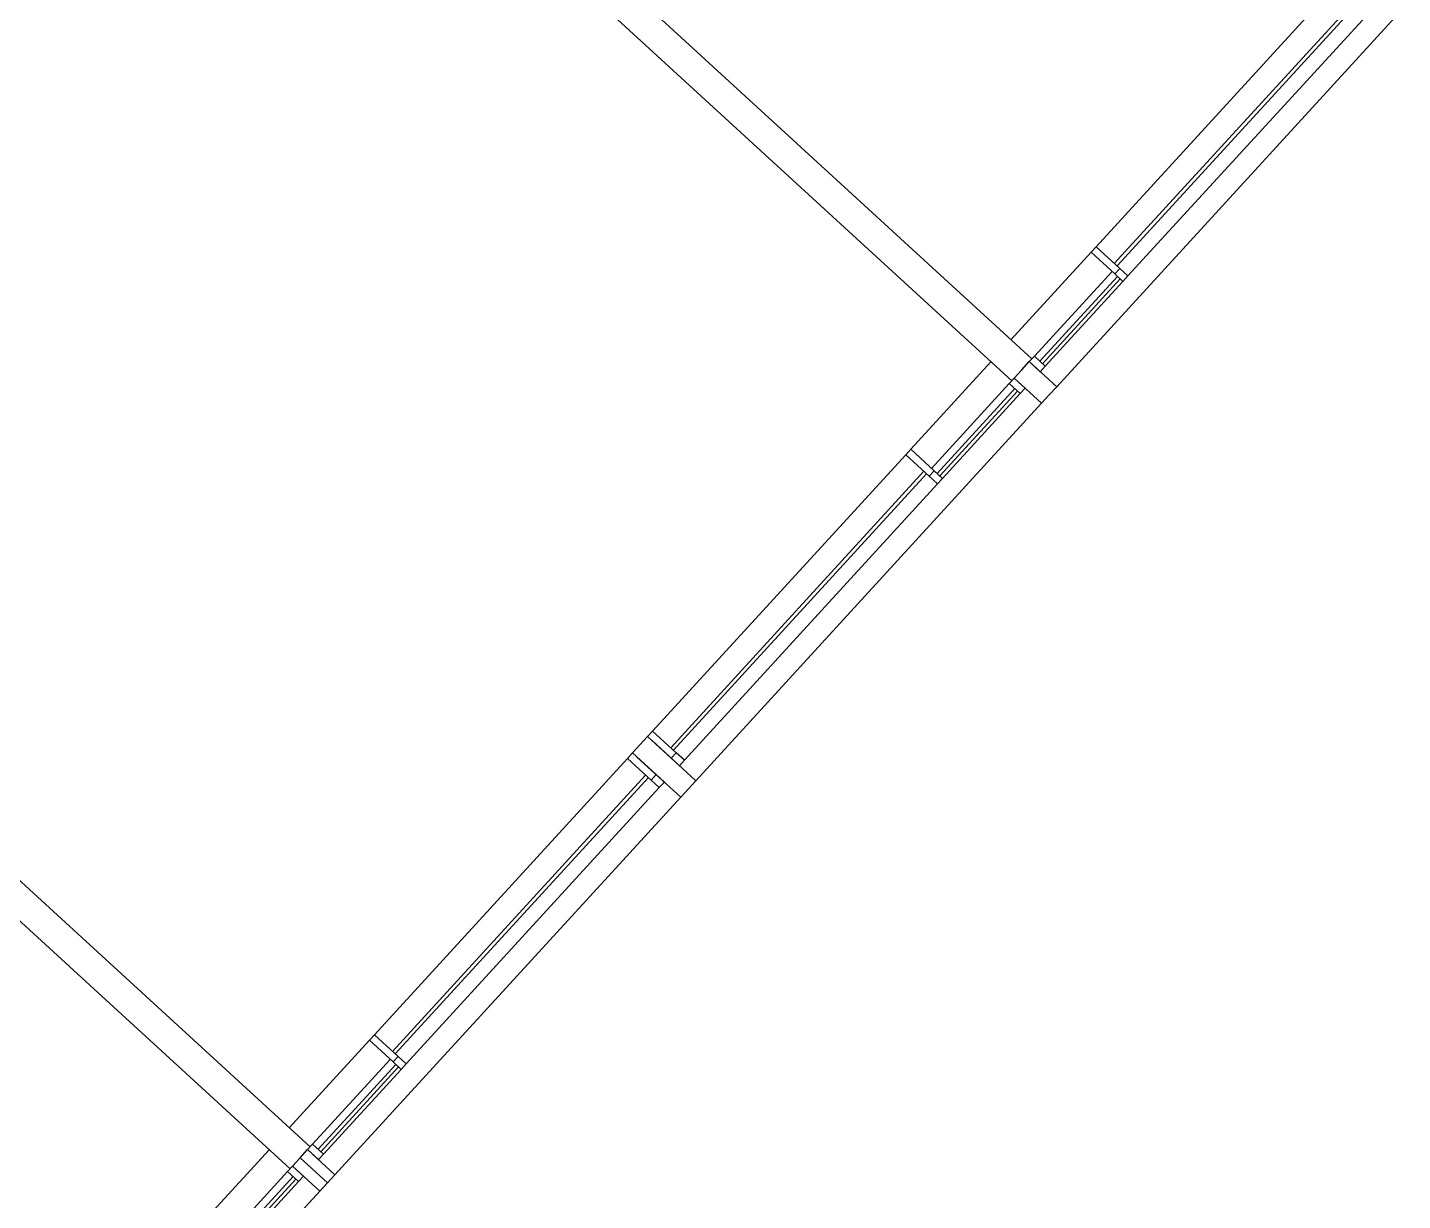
# Model space of a CAD drawing. Header units: inches. Extents: x 0 to 15110, y -1099 to 7181.
# Drawn here: x 3821.7 to 4192.4, y 2430.5 to 2746.6 of the extents above; entities that cross this region are included whole.
import ezdxf

# ---------------------------------------------------------------- set-up
doc = ezdxf.new("R2010")
doc.units = ezdxf.units.IN
doc.header["$LTSCALE"] = 48
doc.header["$MEASUREMENT"] = 0
for name, color, linetype in [('A-GLAZ', 1, 'CONTINUOUS'), ('A-GLAZ-DETL', 5, 'CONTINUOUS'), ('A-WALL', 7, 'CONTINUOUS'), ('A-WALL-SILL', 3, 'CONTINUOUS')]:
    doc.layers.add(name, color=color, linetype=linetype)

msp = doc.modelspace()

# ---------------------------------------------------------------- linework, layer by layer
at = {"layer": 'A-GLAZ', "linetype": 'Continuous'}
for p, q in [((4114.67, 2683.07), (4182.91, 2757.53)), ((4115.41, 2682.39), (4183.65, 2756.86)), ((4186.59, 2754.16), (4118.36, 2679.69)), ((4114.06, 2680.92), (4093.12, 2658.06)), ((4094.59, 2656.71), (4115.53, 2679.57)), ((4095.33, 2656.04), (4116.27, 2678.89)), ((4117.01, 2678.22), (4096.07, 2655.36)), ((4065.42, 2627.84), (4086.36, 2650.69)), ((4087.84, 2649.34), (4066.89, 2626.48)), ((4088.57, 2648.66), (4067.63, 2625.81)), ((4068.37, 2625.13), (4089.31, 2647.99)), ((3995.09, 2552.57), (4063.33, 2627.04)), ((3995.83, 2551.9), (4064.07, 2626.36)), ((4067.02, 2623.66), (3998.78, 2549.19)), ((3920.1, 2470.73), (3988.34, 2545.2)), ((3920.84, 2470.06), (3989.08, 2544.52)), ((3992.02, 2541.82), (3923.79, 2467.36)), ((3919.49, 2468.58), (3898.55, 2445.73)), ((3900.02, 2444.38), (3920.96, 2467.23)), ((3900.76, 2443.7), (3921.7, 2466.56)), ((3922.44, 2465.88), (3901.5, 2443.03)), ((3870.85, 2415.5), (3891.79, 2438.36)), ((3893.27, 2437), (3872.32, 2414.15)), ((3894, 2436.33), (3873.06, 2413.47)), ((3873.8, 2412.8), (3894.74, 2435.65))]:
    msp.add_line(p, q, dxfattribs=at)
at = {"layer": 'A-GLAZ-DETL', "linetype": 'Continuous'}
for p, q in [((4108.44, 2686.07), (4109.79, 2687.55)), ((4109.79, 2687.55), (4116.15, 2681.72)), ((4114.8, 2680.24), (4108.44, 2686.07)), ((4116.15, 2681.72), (4114.8, 2680.24)), ((4116.15, 2681.72), (4114.8, 2680.24)), ((4114.8, 2680.24), (4117.01, 2678.22)), ((4118.36, 2679.69), (4116.15, 2681.72)), ((4117.01, 2678.22), (4118.36, 2679.69)), ((4093.12, 2658.06), (4091.77, 2656.59)), ((4096.07, 2655.36), (4093.12, 2658.06)), ((4091.77, 2656.59), (4094.71, 2653.89)), ((4094.71, 2653.89), (4096.07, 2655.36)), ((4086.36, 2650.69), (4087.71, 2652.17)), ((4089.31, 2647.99), (4086.36, 2650.69)), ((4087.71, 2652.17), (4090.66, 2649.46)), ((4090.66, 2649.46), (4089.31, 2647.99)), ((4059.8, 2632.99), (4058.44, 2631.51)), ((4066.15, 2627.16), (4059.8, 2632.99)), ((4058.44, 2631.51), (4064.8, 2625.69)), ((4064.8, 2625.69), (4066.15, 2627.16)), ((4064.8, 2625.69), (4066.15, 2627.16)), ((4067.02, 2623.66), (4064.8, 2625.69)), ((4066.15, 2627.16), (4068.37, 2625.13)), ((4068.37, 2625.13), (4067.02, 2623.66)), ((3988.86, 2555.57), (3990.21, 2557.05)), ((3995.22, 2549.75), (3988.86, 2555.57)), ((3990.21, 2557.05), (3996.57, 2551.22)), ((3983.45, 2549.67), (3984.81, 2551.15)), ((3984.81, 2551.15), (3991.16, 2545.32)), ((3996.57, 2551.22), (3995.22, 2549.75)), ((3996.57, 2551.22), (3995.22, 2549.75)), ((3998.78, 2549.19), (3996.57, 2551.22)), ((3989.81, 2543.85), (3983.45, 2549.67)), ((3995.22, 2549.75), (3997.43, 2547.72)), ((3997.43, 2547.72), (3998.78, 2549.19)), ((3991.16, 2545.32), (3989.81, 2543.85)), ((3991.16, 2545.32), (3989.81, 2543.85)), ((3989.81, 2543.85), (3992.02, 2541.82)), ((3993.38, 2543.3), (3991.16, 2545.32)), ((3992.02, 2541.82), (3993.38, 2543.3)), ((3913.87, 2473.74), (3915.22, 2475.21)), ((3920.23, 2467.91), (3913.87, 2473.74)), ((3915.22, 2475.21), (3921.58, 2469.38)), ((3921.58, 2469.38), (3920.23, 2467.91)), ((3921.58, 2469.38), (3920.23, 2467.91)), ((3923.79, 2467.36), (3921.58, 2469.38)), ((3920.23, 2467.91), (3922.44, 2465.88)), ((3922.44, 2465.88), (3923.79, 2467.36)), ((3898.55, 2445.73), (3897.2, 2444.25)), ((3897.2, 2444.25), (3900.14, 2441.55)), ((3901.5, 2443.03), (3898.55, 2445.73)), ((3900.14, 2441.55), (3901.5, 2443.03)), ((3891.79, 2438.36), (3893.14, 2439.83)), ((3893.14, 2439.83), (3896.09, 2437.13)), ((3894.74, 2435.65), (3891.79, 2438.36)), ((3896.09, 2437.13), (3894.74, 2435.65))]:
    msp.add_line(p, q, dxfattribs=at)
at = {"layer": 'A-WALL', "linetype": 'Continuous'}
for p, q in [((4087.04, 2651.43), (3618.13, 3081.1)), ((3428.96, 2874.67), (3897.87, 2444.99)), ((3423.56, 2868.77), (3892.47, 2439.09)), ((4092.44, 2657.33), (3880.11, 2851.9)), ((4087.71, 2652.17), (4089.74, 2654.38)), ((4089.74, 2654.38), (4091.77, 2656.59)), ((4091.77, 2656.59), (4099.14, 2649.83)), ((4095.08, 2645.41), (4087.71, 2652.17)), ((4097.11, 2647.62), (4095.08, 2645.41)), ((4099.14, 2649.83), (4097.11, 2647.62)), ((3984.81, 2551.15), (3988.86, 2555.57)), ((3990.06, 2554.48), (4001.85, 2543.67)), ((3997.8, 2539.24), (3986, 2550.05)), ((4001.85, 2543.67), (3997.8, 2539.24)), ((3895.17, 2442.04), (3897.2, 2444.25)), ((3897.2, 2444.25), (3904.57, 2437.5)), ((3893.14, 2439.83), (3895.17, 2442.04)), ((3900.51, 2433.07), (3893.14, 2439.83)), ((3902.54, 2435.29), (3895.17, 2442.04)), ((3895.17, 2442.04), (3902.54, 2435.29)), ((3904.57, 2437.5), (3902.54, 2435.29)), ((3902.54, 2435.29), (3900.51, 2433.07))]:
    msp.add_line(p, q, dxfattribs=at)
at = {"layer": 'A-WALL-SILL', "linetype": 'Continuous'}
for p, q in [((4178.02, 2762.01), (4109.79, 2687.55)), ((4192.37, 2751.58), (4099.14, 2649.83)), ((4108.44, 2686.07), (4086.82, 2662.48)), ((4059.8, 2632.99), (4081.41, 2656.58)), ((4095.08, 2645.41), (4001.85, 2543.67)), ((4058.44, 2631.51), (3990.21, 2557.05)), ((3983.45, 2549.67), (3915.22, 2475.21)), ((3997.8, 2539.24), (3904.57, 2437.5)), ((3913.87, 2473.74), (3892.25, 2450.14)), ((3865.23, 2420.65), (3886.84, 2444.24)), ((3900.51, 2433.07), (3807.28, 2331.33))]:
    msp.add_line(p, q, dxfattribs=at)

doc.saveas('drawing.dxf')
